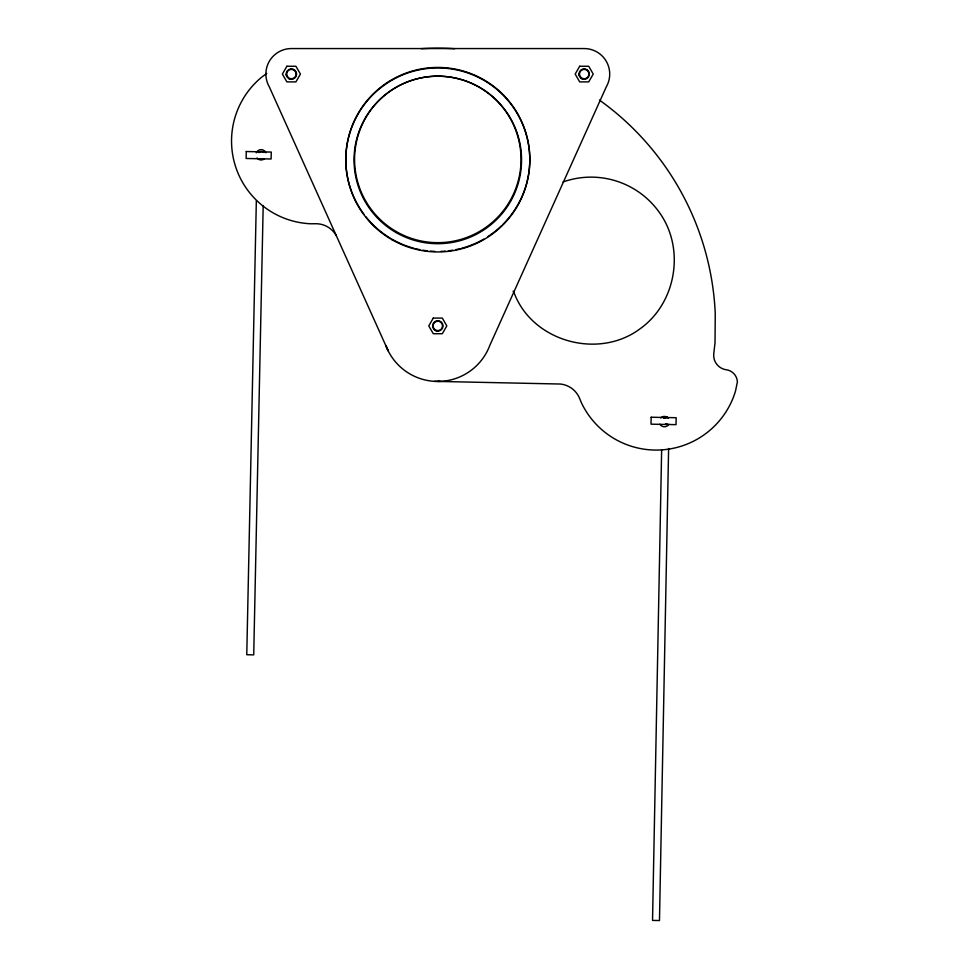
<?xml version="1.0" encoding="UTF-8"?>
<svg xmlns="http://www.w3.org/2000/svg" width="969" height="969" viewBox="0 0 969 969"><rect width="100%" height="100%" fill="white"/><g stroke="black" fill="none" stroke-linecap="round" stroke-linejoin="round"><path stroke-width="1.45" d="M661.645 449.87L652.537 920.417L659.477 920.55L668.61 448.49M256.337 200.837L246.768 654.729L253.721 654.874L263.193 205.525M266.741 73.426L261.533 77.29A82.789 82.789 0 0 0 310.855 223.778L315.7 223.73A23.317 23.317 0 0 1 336.328 235.721M437.806 381.374L441.198 381.35A55.548 55.548 0 0 0 489.829 345.352L606.303 86.835A25.521 25.521 0 0 0 584.198 48.559L291.403 48.559A25.521 25.521 0 0 0 269.297 86.835L388.097 350.693A55.548 55.548 0 0 0 434.415 381.35L560.482 384.039A23.317 23.317 0 0 1 579.583 398.344L581.436 402.825A82.789 82.789 0 0 0 735.544 390.943L737.397 381.847A12.863 12.863 0 0 0 725.902 369.71A14.608 14.608 0 0 1 713.753 353.83L715.013 342.832L715.255 313.762A277.728 277.728 0 0 0 599.436 100.073M434.415 381.35L440.229 381.398M584.198 79.276L581.594 78.586M291.403 79.276L288.798 78.586A5.208 5.208 0 0 1 288.798 69.562A5.208 5.208 0 0 1 296.611 74.068A5.208 5.208 0 0 1 288.798 78.586M437.806 331.119L435.202 330.417A5.208 5.208 0 0 1 435.202 321.393A5.208 5.208 0 0 1 443.003 325.911A5.208 5.208 0 0 1 435.202 330.417M513.098 291.136L514.418 293.607C533.047 341.766 598.454 359.596 639.697 329.06C676.35 303.261 685.495 248.573 659.223 212.247A83.722 83.722 0 0 0 563.074 181.954M578.99 74.068L579.171 75.425M432.598 325.911L432.768 327.256M286.194 74.068L286.364 75.425M264.331 158.88A5.208 5.208 0 0 1 257.015 157.983M256.288 152.823A5.208 5.208 0 0 1 265.918 152.739M668.901 424.216A5.208 5.208 0 0 1 659.877 424.228M660.701 417.942A5.208 5.208 0 0 1 668.065 417.93M421.297 48.68A277.728 277.728 0 0 1 454.715 48.704M259.474 152.46A3.476 3.464 0 0 1 260.37 152.315M258.747 152.545A3.476 3.464 0 0 1 263.653 152.363M667.229 423.877A3.476 3.464 0 0 1 665.437 423.962M663.644 418.22A3.476 3.464 0 0 1 668.549 418.027M664.371 418.136A3.476 3.464 0 0 1 666.163 418.063M363.908 214.222A91.994 91.994 0 0 1 379.448 88.312A91.994 91.994 0 0 1 505.963 97.651A91.994 91.994 0 0 1 502.85 224.481M501.785 225.523A91.994 91.994 0 0 1 487.625 236.763M483.797 239.101A91.994 91.994 0 0 1 461.607 248.294M460.166 248.67A91.994 91.994 0 0 1 455.769 249.651M452.802 250.196A91.994 91.994 0 0 1 448.308 250.826M445.292 251.116A91.994 91.994 0 0 1 440.786 251.383M434.815 251.383A91.994 91.994 0 0 1 430.309 251.116M427.293 250.826A91.994 91.994 0 0 1 422.799 250.196M419.831 249.651A91.994 91.994 0 0 1 415.435 248.67M413.993 248.294A91.994 91.994 0 0 1 391.803 239.101M390.519 238.35A91.994 91.994 0 0 1 365.749 216.632M651.168 417.227L651.023 424.168L676.023 424.652L676.156 417.712L651.168 417.227M246.271 151.539L246.126 158.48L271.114 159.001L271.259 152.06L246.271 151.539M286.885 66.255L282.379 74.068L286.885 81.893L295.908 81.893L300.426 74.068L295.908 66.255L286.885 66.255M433.288 318.086L428.77 325.911L433.288 333.724L442.312 333.724L446.83 325.911L442.312 318.086L433.288 318.086M579.692 66.255L575.174 74.068L579.692 81.893L588.716 81.893L593.234 74.068L588.716 66.255L579.692 66.255M388.097 350.693L385.771 345.364L388.084 350.681M395.921 232.463A83.746 83.746 0 0 0 521.552 159.933A83.746 83.746 0 0 0 395.921 87.404A83.746 83.746 0 0 0 395.921 232.463M391.803 239.609A91.994 91.994 0 0 0 529.801 159.933A91.994 91.994 0 0 0 391.803 80.257A91.994 91.994 0 0 0 391.803 239.609M396.176 231.518A83.249 83.249 0 0 0 521.043 159.437A83.249 83.249 0 0 0 396.176 87.343A83.249 83.249 0 0 0 396.176 231.518M288.059 77.411A4.724 4.724 0 0 0 295.957 75.291A4.724 4.724 0 0 0 290.179 69.514A4.724 4.724 0 0 0 288.059 77.411M580.867 77.411A4.724 4.724 0 0 0 588.764 75.291A4.724 4.724 0 0 0 582.987 69.514A4.724 4.724 0 0 0 580.867 77.411M580.516 77.75A5.208 5.208 0 0 0 589.237 75.425A5.208 5.208 0 0 0 582.853 69.041A5.208 5.208 0 0 0 580.516 77.75M434.463 329.242A4.724 4.724 0 0 0 442.361 327.134A4.724 4.724 0 0 0 436.583 321.345A4.724 4.724 0 0 0 434.463 329.242"/></g></svg>
